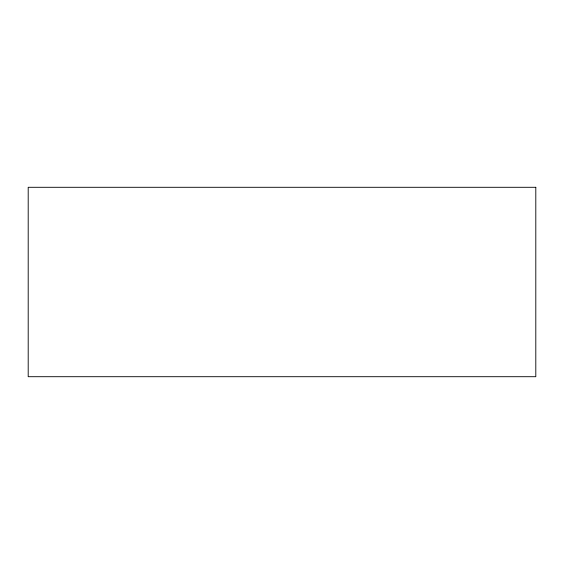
<?xml version="1.0" encoding="UTF-8"?>
<svg xmlns="http://www.w3.org/2000/svg" width="564" height="564" viewBox="0 0 564 564"><rect width="100%" height="100%" fill="white"/><g stroke="black" fill="none" stroke-linecap="round" stroke-linejoin="round"><path stroke-width="0.85" d="M535.8 187.297L28.2 187.297L28.2 376.703L535.8 376.703L535.8 187.297"/></g></svg>
